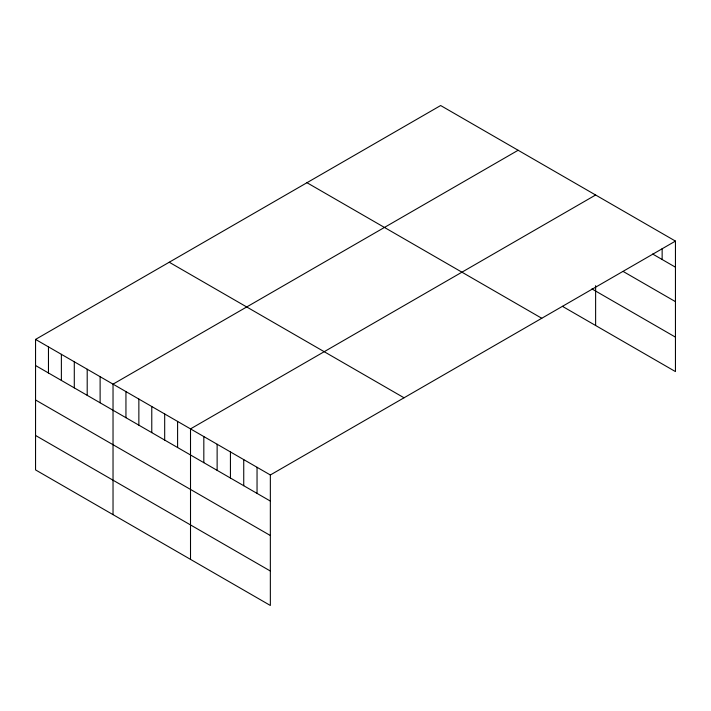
<?xml version="1.0" encoding="UTF-8"?>
<svg xmlns="http://www.w3.org/2000/svg" width="711" height="711" viewBox="0 0 711 711"><rect width="100%" height="100%" fill="white"/><g stroke="black" fill="none" stroke-linecap="round" stroke-linejoin="round"><path stroke-width="1.07" d="M675.45 241.091L270.349 474.975L270.349 605.47L35.55 469.909L35.55 339.414L440.651 105.53L675.45 241.091L675.45 371.586L562.41 306.325M518.132 150.261L113.031 384.144L113.031 514.648M595.622 195.001L190.512 428.884L190.512 559.379M652.645 254.023L675.45 267.194M623.183 271.469L675.45 301.642M591.925 288.915L675.45 337.138M306.965 182.709L541.764 318.27M169.236 262.235L404.035 397.787M35.55 339.414L270.349 474.975M35.55 365.516L270.349 501.077M35.55 399.973L270.349 535.525M35.55 435.461L270.349 571.022M662.145 248.637L662.145 259.515M595.622 285.671L595.622 325.496M257.044 467.287L257.044 493.398M243.74 459.608L243.74 485.72M230.435 451.929L230.435 478.032M217.131 444.242L217.131 470.353M203.826 436.563L203.826 462.674M177.599 421.427L177.599 447.53M164.685 413.971L164.685 440.073M151.772 406.514L151.772 432.617M138.858 399.058L138.858 425.169M125.945 391.601L125.945 417.713M100.118 376.688L100.118 402.799M87.204 369.24L87.204 395.343M74.291 361.783L74.291 387.886M61.377 354.327L61.377 380.429M48.464 346.87L48.464 372.973"/></g></svg>
